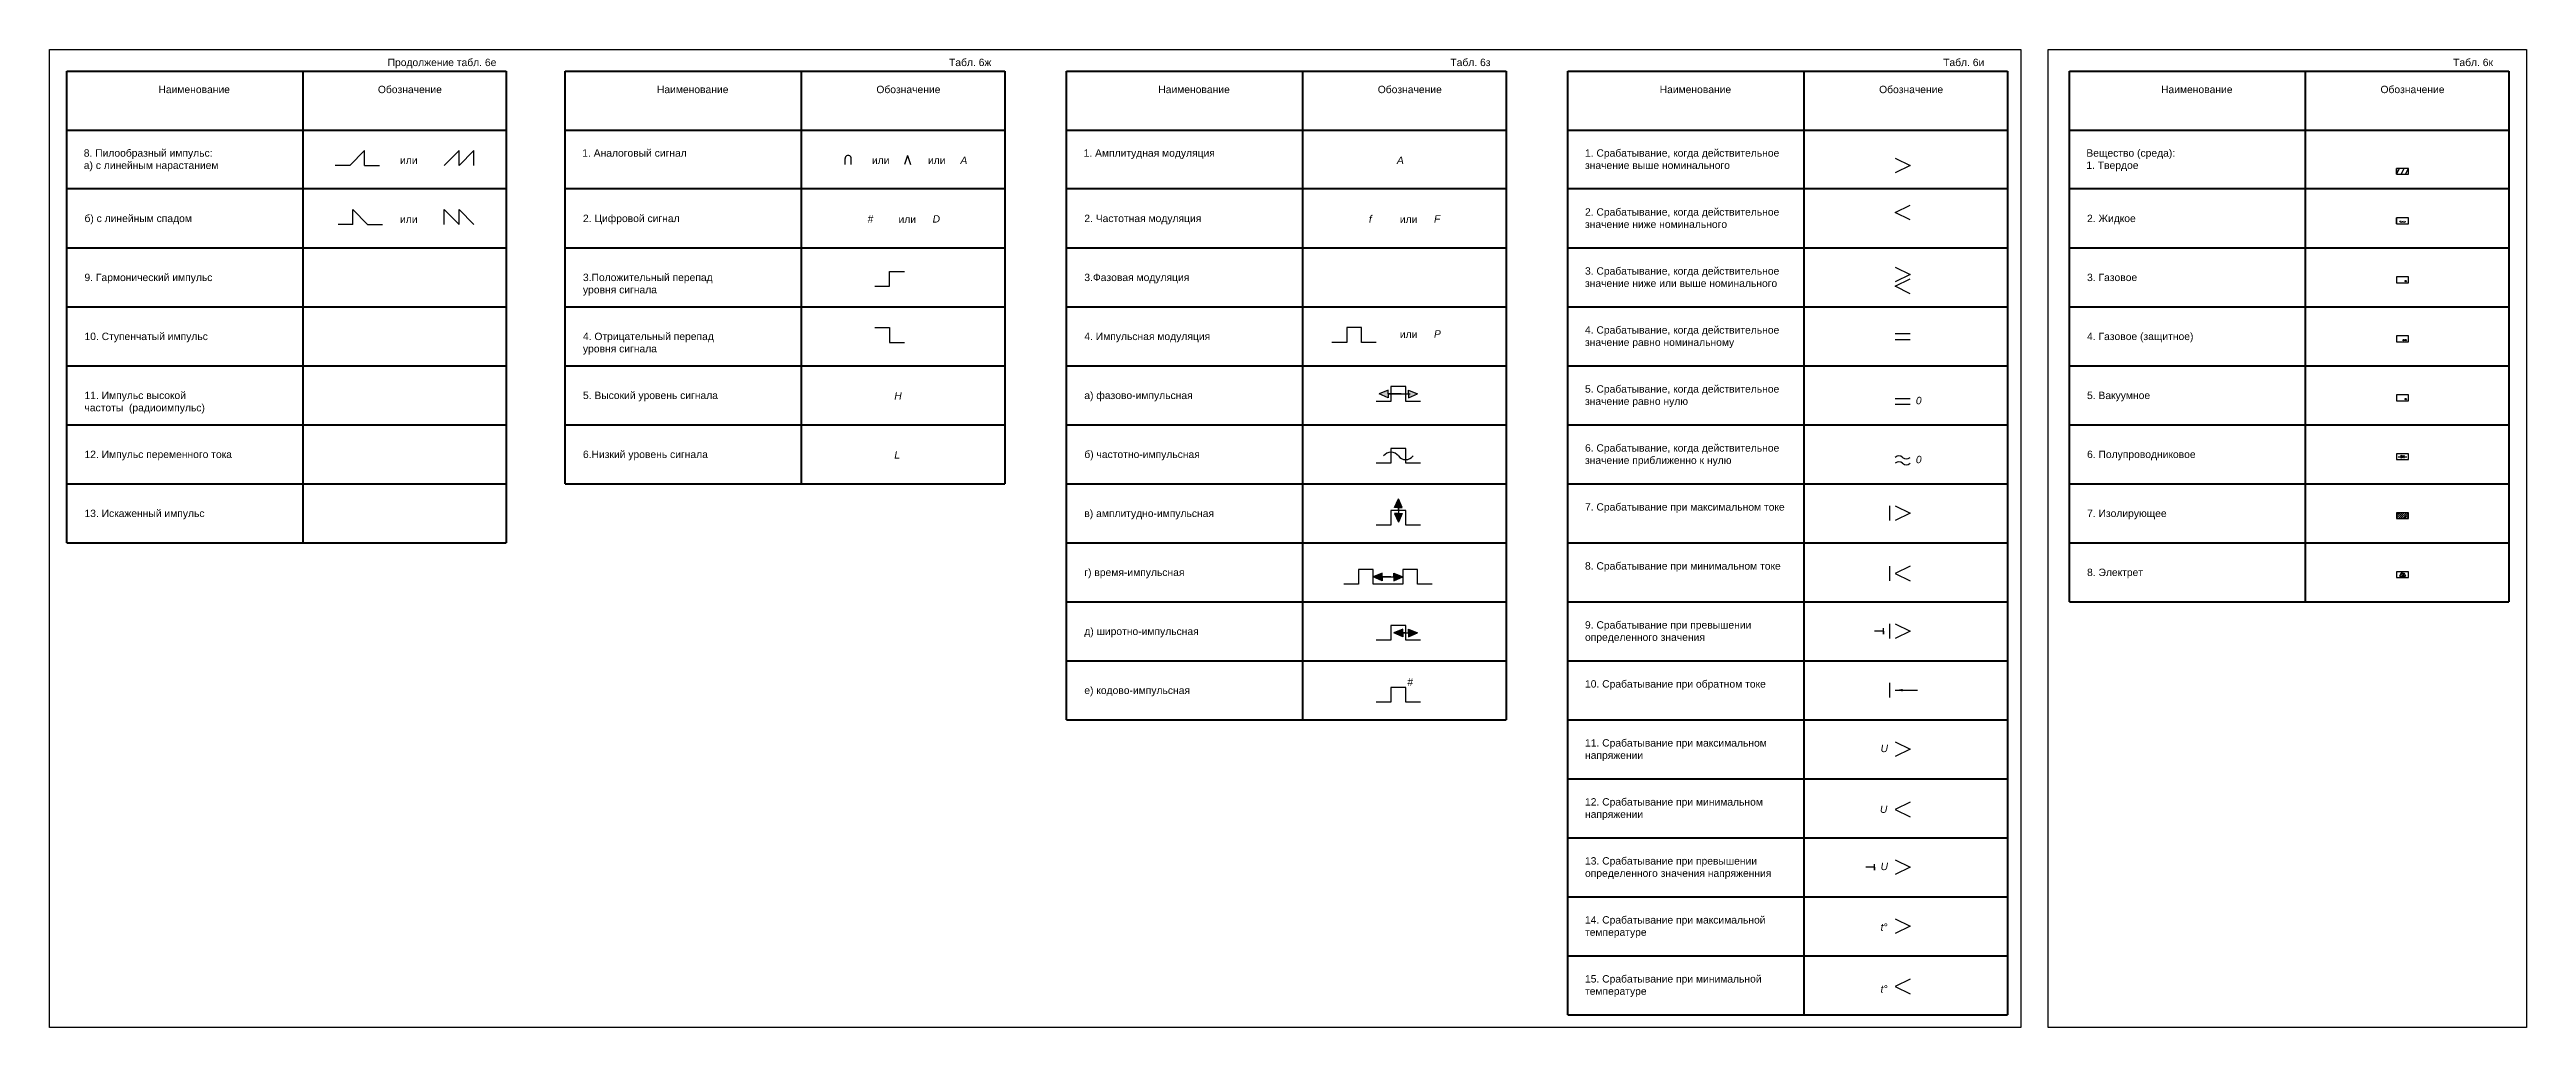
# Model space of a CAD drawing. Header units: millimetres. Extents: x 3094 to 4616, y 1396 to 2312.
# Drawn here: x 3094 to 3934, y 1981 to 2312 of the extents above; entities that cross this region are included whole.
import ezdxf

# ---------------------------------------------------------------- set-up
doc = ezdxf.new("R2010")
doc.units = ezdxf.units.MM
doc.layers.add('Рамка1', color=10, linetype='Continuous')
doc.layers.add('Рамка2', color=7, linetype='Continuous')
doc.layers.add('Слой1', color=3, linetype='Continuous', lineweight=50)
doc.layers.add('толстые линии', color=1, linetype='Continuous', lineweight=211)
doc.styles.get("Standard").update_dxf_attribs({"font": 'arial.ttf'})

msp = doc.modelspace()

# ---------------------------------------------------------------- hatches: boundary and pattern name
h = msp.add_hatch()
h.set_pattern_fill('ANGLE', color=256)
h.set_pattern_definition([(0, (-0.2836, 0.193), (0, 6.985), [5.08, -1.905]), (90, (-0.2836, 0.193), (-6.985, 4e-16), [5.08, -1.905])])
h.paths.add_polyline_path([(3892.849227, 2233.767518, 1), (3893.349227, 2233.767518, 1)])
h = msp.add_hatch()
h.set_pattern_fill('ANGLE', color=256)
h.set_pattern_definition([(0, (0, 0), (0, 6.985), [5.08, -1.905]), (90, (0, 0), (-6.985, 4e-16), [5.08, -1.905])])
h.paths.add_polyline_path([(3892.099227, 2213.767518, 1), (3892.599227, 2213.767518, 1)])
h = msp.add_hatch()
h.set_pattern_fill('ANGLE', color=256)
h.set_pattern_definition([(0, (-0.2836, -19.807), (0, 6.985), [5.08, -1.905]), (90, (-0.2836, -19.807), (-6.985, 4e-16), [5.08, -1.905])])
h.paths.add_polyline_path([(3892.849227, 2213.767518, 1), (3893.349227, 2213.767518, 1)])
h = msp.add_hatch(color=256)
h.set_gradient(color1=(255, 255, 255), tint=1)
h.paths.add_polyline_path([(3548, 2196.8), (3545, 2195.5), (3548, 2195.5)])
h.paths.add_polyline_path([(3548, 2195.5), (3545, 2195.5), (3548, 2194.2)])
h.paths.add_polyline_path([(3555, 2196.8), (3555, 2195.5), (3558, 2195.5)])
h.paths.add_polyline_path([(3558, 2195.5), (3555, 2195.5), (3555, 2194.2)])
h = msp.add_hatch()
h.set_pattern_fill('ANGLE', color=256)
h.set_pattern_definition([(0, (-0.2836, -39.807), (0, 6.985), [5.08, -1.905]), (90, (-0.2836, -39.807), (-6.985, 4e-16), [5.08, -1.905])])
h.paths.add_polyline_path([(3893.349227, 2193.767518, 1), (3892.849227, 2193.767518, 1)])
h = msp.add_hatch(color=256)
h.set_gradient(color1=(255, 255, 255), tint=1)
h.paths.add_polyline_path([(3552.8, 2157), (3551.5, 2160), (3551.5, 2157)])
h.paths.add_polyline_path([(3551.5, 2157), (3551.5, 2160), (3550.2, 2157)])
h.paths.add_polyline_path([(3552.8, 2155), (3551.5, 2155), (3551.5, 2152)])
h.paths.add_polyline_path([(3551.5, 2152), (3551.5, 2155), (3550.2, 2155)])
h = msp.add_hatch(color=256)
h.set_gradient(color1=(255, 255, 255), tint=1)
h.paths.add_polyline_path([(3546, 2134.8), (3543, 2133.5), (3546, 2133.5)])
h.paths.add_polyline_path([(3546, 2133.5), (3543, 2133.5), (3546, 2132.2)])
h.paths.add_polyline_path([(3550, 2134.8), (3550, 2133.5), (3553, 2133.5)])
h.paths.add_polyline_path([(3553, 2133.5), (3550, 2133.5), (3550, 2132.2)])
h = msp.add_hatch(color=256)
h.set_gradient(color1=(255, 255, 255), tint=1)
h.paths.add_polyline_path([(3553, 2115.8), (3550, 2114.5), (3553, 2114.5)])
h.paths.add_polyline_path([(3553, 2114.5), (3550, 2114.5), (3553, 2113.2)])
h.paths.add_polyline_path([(3555, 2115.8), (3555, 2114.5), (3558, 2114.5)])
h.paths.add_polyline_path([(3558, 2114.5), (3555, 2114.5), (3555, 2113.2)])

# ---------------------------------------------------------------- linework, layer by layer
for p, q in [((3201, 2278), (3196, 2273)), ((3201, 2273), (3201, 2278)), ((3233, 2278), (3228, 2273)), ((3233, 2273), (3233, 2278)), ((3238, 2278), (3233, 2273)), ((3238, 2273), (3238, 2278)), ((3385.096366, 2276.346524), (3384.096366, 2273.346524)), ((3385.096366, 2276.346524), (3386.096366, 2273.346524)), ((3196, 2273), (3191, 2273)), ((3201, 2273), (3206, 2273)), ((3363.949341, 2273.346524), (3363.949341, 2275.346524)), ((3365.949341, 2273.346524), (3365.949341, 2275.346524)), ((3720, 2275.5), (3725, 2273)), ((3725, 2273), (3720, 2270.5)), ((3890, 2270), (3890, 2272)), ((3890, 2270), (3891, 2272)), ((3891, 2270), (3892, 2270)), ((3891.5, 2270), (3892.5, 2272)), ((3893, 2270), (3894, 2272)), ((3720, 2257), (3725, 2259.5)), ((3197, 2253), (3192, 2253)), ((3197, 2253), (3197, 2258)), ((3197, 2258), (3202, 2253)), ((3202, 2253), (3207, 2253)), ((3228, 2253), (3228, 2258)), ((3228, 2258), (3233, 2253)), ((3233, 2253), (3233, 2258)), ((3233, 2258), (3238, 2253)), ((3725, 2254.5), (3720, 2257)), ((3890, 2253.233935), (3890, 2255.233935)), ((3379, 2232), (3379, 2237)), ((3379, 2237), (3384, 2237)), ((3720, 2238.5), (3725, 2236)), ((3725, 2236), (3720, 2233.5)), ((3720, 2232), (3725, 2234.5)), ((3374, 2232), (3379, 2232)), ((3725, 2229.5), (3720, 2232)), ((3374, 2218), (3379, 2218)), ((3379, 2218), (3379, 2213)), ((3379, 2213), (3384, 2213)), ((3720, 2216), (3725, 2216)), ((3720, 2214), (3725, 2214)), ((3548, 2196.8), (3545, 2195.5)), ((3548, 2194.2), (3545, 2195.5)), ((3548, 2195.5), (3548, 2196.8)), ((3552.5, 2195.5), (3548, 2195.5)), ((3548, 2195.5), (3555.5, 2195.5)), ((3548, 2195.5), (3548, 2195.5)), ((3548, 2195.5), (3548, 2194.2)), ((3555, 2195.5), (3555, 2196.8)), ((3555, 2196.8), (3558, 2195.5)), ((3555, 2195.5), (3555, 2195.5)), ((3555, 2195.5), (3555, 2194.2)), ((3555, 2194.2), (3558, 2195.5)), ((3720, 2194), (3725, 2194)), ((3720, 2192), (3725, 2192)), ((3890.5, 2174.233935), (3893.5, 2174.233935)), ((3891.5, 2174.233935), (3891.5, 2174.733935)), ((3891.5, 2174.733935), (3892.5, 2174.233935)), ((3891.5, 2173.733935), (3891.5, 2174.233935)), ((3892.5, 2174.233935), (3891.5, 2173.733935)), ((3892.5, 2174.233935), (3892.5, 2174.733935)), ((3892.5, 2173.733935), (3892.5, 2174.233935)), ((3550.2, 2157), (3551.5, 2160)), ((3552.8, 2157), (3551.5, 2160)), ((3551.5, 2156), (3551.5, 2159)), ((3551.5, 2159), (3551.5, 2153)), ((3551.5, 2157), (3550.2, 2157)), ((3551.5, 2155), (3550.2, 2155)), ((3550.2, 2155), (3551.5, 2152)), ((3551.5, 2157), (3551.5, 2157)), ((3551.5, 2157), (3552.8, 2157)), ((3551.5, 2155), (3551.5, 2155)), ((3551.5, 2155), (3552.8, 2155)), ((3552.8, 2155), (3551.5, 2152)), ((3718, 2157.582873), (3718, 2152.582873)), ((3720, 2157.582873), (3725, 2155.082873)), ((3725, 2155.082873), (3720, 2152.582873)), ((3546, 2134.8), (3543, 2133.5)), ((3546, 2132.2), (3543, 2133.5)), ((3546, 2133.5), (3546, 2134.8)), ((3549, 2133.5), (3546, 2133.5)), ((3546, 2133.5), (3552, 2133.5)), ((3546, 2133.5), (3546, 2133.5)), ((3546, 2133.5), (3546, 2132.2)), ((3550, 2133.5), (3550, 2134.8)), ((3550, 2134.8), (3553, 2133.5)), ((3550, 2133.5), (3550, 2133.5)), ((3550, 2133.5), (3550, 2132.2)), ((3550, 2132.2), (3553, 2133.5)), ((3718, 2137.121166), (3718, 2132.121166)), ((3725, 2137.121166), (3720, 2134.621166)), ((3720, 2134.621166), (3725, 2132.121166)), ((3891.5, 2134.733935), (3891, 2133.733935)), ((3891, 2133.733935), (3893, 2133.733935)), ((3892, 2134.733935), (3891.5, 2134.733935)), ((3891.5, 2134.733935), (3892, 2133.733935)), ((3892, 2134.733935), (3892.5, 2134.733935)), ((3892.5, 2134.733935), (3892, 2133.733935)), ((3893, 2133.733935), (3892, 2133.733935)), ((3892.5, 2134.733935), (3893, 2133.733935)), ((3718, 2117.582873), (3718, 2112.582873)), ((3720, 2117.582873), (3725, 2115.082873)), ((3553, 2115.8), (3550, 2114.5)), ((3553, 2113.2), (3550, 2114.5)), ((3554, 2114.5), (3551, 2114.5)), ((3551, 2114.5), (3557, 2114.5)), ((3553, 2114.5), (3553, 2115.8)), ((3553, 2114.5), (3553, 2114.5)), ((3553, 2114.5), (3553, 2113.2)), ((3555, 2114.5), (3555, 2115.8)), ((3555, 2115.8), (3558, 2114.5)), ((3555, 2114.5), (3555, 2114.5)), ((3555, 2114.5), (3555, 2113.2)), ((3555, 2113.2), (3558, 2114.5)), ((3716, 2115.082873), (3713, 2115.082873)), ((3716, 2114.082873), (3716, 2116.082873)), ((3716, 2115.082873), (3716, 2114.082873)), ((3725, 2115.082873), (3720, 2112.582873)), ((3718, 2097.582873), (3718, 2092.582873)), ((3720, 2095.082873), (3727.5, 2095.082873)), ((3720, 2077.582873), (3725, 2075.082873)), ((3725, 2075.082873), (3720, 2072.582873)), ((3725, 2057.121166), (3720, 2054.621166)), ((3720, 2054.621166), (3725, 2052.121166)), ((3713, 2035.082873), (3710, 2035.082873)), ((3713, 2034.082873), (3713, 2036.082873)), ((3713, 2035.082873), (3713, 2034.082873)), ((3720, 2037.582873), (3725, 2035.082873)), ((3725, 2035.082873), (3720, 2032.582873)), ((3720, 2017.582873), (3725, 2015.082873)), ((3725, 2015.082873), (3720, 2012.582873)), ((3725, 1997.121166), (3720, 1994.621166)), ((3720, 1994.621166), (3725, 1992.121166))]:
    msp.add_line(p, q)
at = {"linetype": 'Continuous'}
for p, q in [((3890, 2154.759959), (3890.473976, 2155.233935)), ((3890, 2153.345745), (3891.88819, 2155.233935)), ((3890, 2154.054959), (3891.178976, 2155.233935)), ((3890.59319, 2153.233935), (3891.913617, 2154.554362)), ((3891.302403, 2153.233935), (3893.302403, 2155.233935)), ((3891.913617, 2154.554362), (3892.59319, 2155.233935)), ((3892.007403, 2153.233935), (3892.620724, 2153.847255)), ((3892.620724, 2153.847255), (3893.681384, 2154.907916)), ((3892.716617, 2153.233935), (3894, 2154.517318)), ((3893.421617, 2153.233935), (3894, 2153.812318)), ((3893.681384, 2154.907916), (3894, 2155.226532))]:
    msp.add_line(p, q, dxfattribs=at)
for points in [[(3890, 2270), (3894, 2270), (3894, 2272), (3890, 2272)], [(3890, 2253.233935), (3894, 2253.233935), (3894, 2255.233935), (3890, 2255.233935)], [(3890, 2233.233935), (3894, 2233.233935), (3894, 2235.233935), (3890, 2235.233935)], [(3890, 2213.233935), (3894, 2213.233935), (3894, 2215.233935), (3890, 2215.233935)], [(3890, 2193.233935), (3894, 2193.233935), (3894, 2195.233935), (3890, 2195.233935)], [(3890, 2173.233935), (3894, 2173.233935), (3894, 2175.233935), (3890, 2175.233935)], [(3890, 2153.233935), (3894, 2153.233935), (3894, 2155.233935), (3890, 2155.233935)], [(3890, 2133.233935), (3894, 2133.233935), (3894, 2135.233935), (3890, 2135.233935)]]:
    msp.add_lwpolyline(points, close=True)
for points in [[(3544, 2213), (3539, 2213), (3539, 2218), (3534, 2218), (3534, 2213), (3529, 2213)], [(3559, 2193), (3554, 2193), (3554, 2198), (3549, 2198), (3549, 2193), (3544, 2193)], [(3559, 2172), (3554, 2172), (3554, 2177), (3549, 2177), (3549, 2172), (3544, 2172)], [(3559, 2151), (3554, 2151), (3554, 2156), (3549, 2156), (3549, 2151), (3544, 2151)], [(3548, 2131), (3543, 2131), (3543, 2136), (3538, 2136), (3538, 2131), (3533, 2131)], [(3563, 2131), (3558, 2131), (3558, 2136), (3553, 2136), (3553, 2131), (3548, 2131)], [(3559, 2112), (3554, 2112), (3554, 2117), (3549, 2117), (3549, 2112), (3544, 2112)], [(3559, 2091), (3554, 2091), (3554, 2096), (3549, 2096), (3549, 2091), (3544, 2091)]]:
    msp.add_lwpolyline(points)
for centre in [(3893.099227, 2233.767518), (3892.349227, 2213.767518), (3893.099227, 2213.767518), (3893.099227, 2193.767518)]:
    msp.add_circle(centre, 0.25)
for centre, radius, start, end in [((3364.949341, 2275.401475), 1.001509, 356.854704, 183.145296), ((3891.5, 2254.233935), 0.5, 180, 0), ((3892.5, 2254.233935), 0.5, 180, 0), ((3549, 2172.625), 3.125, 36.869898, 143.130102), ((3554, 2176.375), 3.125, 216.869898, 323.130102), ((3721.25, 2172.6875), 1.8125, 46.397181, 133.602819), ((3721.25, 2170.6875), 1.8125, 46.397181, 133.602819), ((3723.75, 2175.3125), 1.8125, 226.397181, 313.602819), ((3723.75, 2173.3125), 1.8125, 226.397181, 313.602819)]:
    msp.add_arc(centre, radius, start, end)
msp.add_solid([(3722.5, 2095.49954), (3722.5, 2094.666206), (3720, 2095.082873)])
at = {"layer": 'Рамка1'}
msp.add_lwpolyline([(3094.156018, 2312.278403), (3762.534835, 2312.278403), (3762.534835, 1980.731778), (3094.156018, 1980.731778)], close=True, dxfattribs=at)
at = {"layer": 'Рамка2'}
msp.add_lwpolyline([(3771.792466, 2312.278403), (3934.016354, 2312.278403), (3934.016354, 1980.731778), (3771.792466, 1980.731778)], close=True, dxfattribs=at)
at = {"layer": 'Слой1'}
for p, q in [((3100, 2305), (3249.02468, 2305)), ((3100, 2145), (3100, 2305)), ((3180, 2305), (3180, 2145)), ((3249.02468, 2305), (3249.02468, 2145)), ((3269.02468, 2305), (3418.049359, 2305)), ((3269.02468, 2165), (3269.02468, 2305)), ((3349.02468, 2305), (3349.02468, 2165)), ((3418.049359, 2305), (3418.049359, 2165)), ((3439.02468, 2305), (3588.049359, 2305)), ((3439.02468, 2085), (3439.02468, 2305)), ((3519.02468, 2305), (3519.02468, 2085)), ((3588.049359, 2305), (3588.049359, 2085)), ((3609.02468, 2305), (3758.049359, 2305)), ((3609.02468, 1985), (3609.02468, 2305)), ((3689.02468, 2305), (3689.02468, 1985)), ((3758.049359, 2305), (3758.049359, 1985)), ((3779.02468, 2305), (3928.049359, 2305)), ((3779.02468, 2125), (3779.02468, 2305)), ((3859.02468, 2305), (3859.02468, 2125)), ((3928.049359, 2305), (3928.049359, 2125)), ((3100, 2285), (3249.02468, 2285)), ((3269.02468, 2285), (3418.049359, 2285)), ((3439.02468, 2285), (3588.049359, 2285)), ((3609.02468, 2285), (3758.049359, 2285)), ((3779.02468, 2285), (3928.049359, 2285)), ((3249.02468, 2265), (3100, 2265)), ((3418.049359, 2265), (3269.02468, 2265)), ((3588.049359, 2265), (3439.02468, 2265)), ((3758.049359, 2265), (3609.02468, 2265)), ((3928.049359, 2265), (3779.02468, 2265)), ((3100, 2245), (3249.02468, 2245)), ((3269.02468, 2245), (3418.049359, 2245)), ((3439.02468, 2245), (3588.049359, 2245)), ((3609.02468, 2245), (3758.049359, 2245)), ((3779.02468, 2245), (3928.049359, 2245)), ((3100, 2225), (3249.02468, 2225)), ((3269.02468, 2225), (3418.049359, 2225)), ((3439.02468, 2225), (3588.049359, 2225)), ((3609.02468, 2225), (3758.049359, 2225)), ((3779.02468, 2225), (3928.049359, 2225)), ((3100, 2205), (3249.02468, 2205)), ((3269.02468, 2205), (3418.049359, 2205)), ((3439.02468, 2205), (3588.049359, 2205)), ((3609.02468, 2205), (3758.049359, 2205)), ((3779.02468, 2205), (3928.049359, 2205)), ((3100, 2185), (3249.02468, 2185)), ((3269.02468, 2185), (3418.049359, 2185)), ((3439.02468, 2185), (3588.049359, 2185)), ((3609.02468, 2185), (3758.049359, 2185)), ((3779.02468, 2185), (3928.049359, 2185)), ((3100, 2165), (3249.02468, 2165)), ((3269.02468, 2165), (3418.049359, 2165)), ((3439.02468, 2165), (3588.049359, 2165)), ((3439.02468, 2165), (3588.049359, 2165)), ((3609.02468, 2165), (3758.049359, 2165)), ((3609.02468, 2165), (3758.049359, 2165)), ((3779.02468, 2165), (3928.049359, 2165)), ((3779.02468, 2165), (3928.049359, 2165)), ((3100, 2145), (3249.02468, 2145)), ((3439.02468, 2145), (3588.049359, 2145)), ((3439.02468, 2145), (3588.049359, 2145)), ((3609.02468, 2145), (3758.049359, 2145)), ((3609.02468, 2145), (3758.049359, 2145)), ((3779.02468, 2145), (3928.049359, 2145)), ((3779.02468, 2145), (3928.049359, 2145)), ((3439.02468, 2125), (3588.049359, 2125)), ((3439.02468, 2125), (3588.049359, 2125)), ((3609.02468, 2125), (3758.049359, 2125)), ((3609.02468, 2125), (3758.049359, 2125)), ((3779.02468, 2125), (3928.049359, 2125)), ((3779.02468, 2125), (3928.049359, 2125)), ((3439.02468, 2105), (3588.049359, 2105)), ((3439.02468, 2105), (3588.049359, 2105)), ((3439.02468, 2105), (3588.049359, 2105)), ((3609.02468, 2105), (3758.049359, 2105)), ((3609.02468, 2105), (3758.049359, 2105)), ((3609.02468, 2105), (3758.049359, 2105)), ((3439.02468, 2085), (3588.049359, 2085)), ((3609.02468, 2085), (3758.049359, 2085)), ((3609.02468, 2065), (3758.049359, 2065)), ((3609.02468, 2045), (3758.049359, 2045)), ((3609.02468, 2025), (3758.049359, 2025)), ((3609.02468, 2005), (3758.049359, 2005)), ((3609.02468, 1985), (3758.049359, 1985))]:
    msp.add_line(p, q, dxfattribs=at)

# ---------------------------------------------------------------- texts
at = {"char_height": 2.5, "attachment_point": 1}
for s, heights, insert in [('{\\fArial|b0|i1|c204|p34;А}', [-2.5], (3403.02468, 2276)), ('{\\fArial|b0|i1|c204|p34;А}', [-2.5], (3551.02468, 2276)), ('{\\fArial|b0|i1|c204|p34;#}', [-2.585266], (3371.518402, 2256.11352)), ('{\\fArial|b0|i1|c204|p34;D}', [-2.5], (3393.595838, 2256.11352)), ('{\\fArial|b0|i1|c204|p34;f}', [-2.542633], (3541.518402, 2256.11352)), ('{\\fArial|b0|i1|c204|p34;F}', [-2.5], (3563.595838, 2256.11352)), ('{\\fArial|b0|i1|c204|p34;P}', [-2.5], (3563.595838, 2217.11352)), ('{\\fArial|b0|i1|c204|p34;H}', [-2.5], (3380.595838, 2196.11352)), ('{\\fArial|b0|i1|c204|p34;0}', [-2.552865], (3726.979344, 2194.531176)), ('{\\fArial|b0|i1|c204|p34;L}', [-2.5], (3380.595838, 2176.11352)), ('{\\fArial|b0|i1|c204|p34;0}', [-2.552865], (3726.979344, 2174.531176)), ('{\\fArial|b0|i1|c204|p34;#}', [-2.585266], (3554.518402, 2099.11352)), ('{\\fArial|b0|i1|c204|p34;U}', [-2.544338], (3715.01062, 2076.570732)), ('{\\fArial|b0|i1|c204|p34;U}', [-2.544338], (3714.800257, 2055.97888)), ('{\\fArial|b0|i1|c204|p34;U}', [-2.544338], (3715.01062, 2036.570732)), ('{\\fArial|b0|i1|c204|p34;t%%D}', [-2.530696], (3715.01062, 2015.99434)), ('{\\fArial|b0|i1|c204|p34;t%%D}', [-2.530696], (3715.01062, 1995.056226))]:
    msp.add_mtext_dynamic_manual_height_columns(s, width=2.5, gutter_width=12.5, heights=heights, dxfattribs=dict(at, insert=insert))
at = {"layer": 'Слой1', "char_height": 2.5, "attachment_point": 1}
for s, width, heights, insert in [('Продолжение табл. 6е', 61.788244, [-3.253752], (3208.782617, 2309.169102)), ('                      Табл. 6ж', 61.788244, [-2.602319], (3377.807297, 2309.169102)), ('                      Табл. 6з', 61.788244, [-2.602319], (3547.807297, 2309.169102)), ('                   Табл. 6и', 61.788244, [-2.602319], (3717.807297, 2309.169102)), ('                      Табл. 6к', 61.788244, [-2.602319], (3887.807297, 2309.169102)), ('Наименование', 2.5, [-2.540928], (3131.082701, 2300)), ('Обозначение', 2.5, [-2.602319], (3205.493855, 2300)), ('Наименование', 2.5, [-2.540928], (3300.107381, 2300)), ('Обозначение', 2.5, [-2.602319], (3374.518535, 2300)), ('Наименование', 2.5, [-2.540928], (3470.107381, 2300)), ('Обозначение', 2.5, [-2.602319], (3544.518535, 2300)), ('Наименование', 2.5, [-2.540928], (3640.107381, 2300)), ('Обозначение', 2.5, [-2.602319], (3714.518535, 2300)), ('Наименование', 2.5, [-2.540928], (3810.107381, 2300)), ('Обозначение', 2.5, [-2.602319], (3884.518535, 2300)), ('8. Пилообразный импульс:\\Pа) с линейным нарастанием ', 71.136881, [14.154771], (3105.764666, 2278.460353)), ('1. Аналоговый сигнал', 71.136881, [14.154771], (3274.789346, 2278.460353)), ('1. Амплитудная модуляция ', 71.136881, [14.154771], (3444.789346, 2278.460353)), ('1. Срабатывание, когда действительное значение выше номинального', 71.136881, [14.154771], (3614.789346, 2278.460353)), ('Вещество (среда):\\P1. Твердое ', 71.136881, [14.154771], (3784.789346, 2278.460353)), ('или', 2.5, [-2.511937], (3213, 2276)), ('или', 2.5, [-2.511937], (3373.02468, 2276)), ('или', 2.5, [-2.511937], (3392.02468, 2276)), ('или', 2.5, [-2.511937], (3213, 2256)), ('или', 2.5, [-2.511937], (3382.02468, 2256)), ('или', 2.5, [-2.511937], (3552.02468, 2256)), ('2. Срабатывание, когда действительное значение ниже номинального', 71.136881, [14.154771], (3614.789346, 2258.460353)), ('3. Срабатывание, когда действительное значение ниже или выше номинального', 71.136881, [14.154771], (3614.789346, 2238.460353)), ('4. Срабатывание, когда действительное значение равно номинальному', 71.136881, [14.154771], (3614.789346, 2218.460353)), ('или', 2.5, [-2.511937], (3552.02468, 2217)), ('5. Срабатывание, когда действительное значение равно нулю', 71.136881, [14.154771], (3614.789346, 2198.460353)), ('6. Срабатывание, когда действительное значение приближенно к нулю', 71.136881, [14.154771], (3614.789346, 2178.460353)), ('7. Срабатывание при максимальном токе', 71.136881, [14.154771], (3614.789346, 2158.460353)), ('8. Срабатывание при минимальном токе', 71.136881, [14.154771], (3614.789346, 2138.460353)), ('9. Срабатывание при превышении определенного значения', 71.136881, [14.154771], (3614.789346, 2118.460353)), ('10. Срабатывание при обратном токе', 71.136881, [14.154771], (3614.789346, 2098.460353)), ('11. Срабатывание при максимальном напряжении', 71.136881, [14.154771], (3614.789346, 2078.460353)), ('12. Срабатывание при минимальном напряжении', 71.136881, [14.154771], (3614.789346, 2058.460353)), ('13. Срабатывание при превышении определенного значения напряженния', 71.136881, [14.154771], (3614.789346, 2038.460353)), ('14. Срабатывание при максимальной температуре', 71.136881, [14.154771], (3614.789346, 2018.460353)), ('15. Срабатывание при минимальной температуре', 71.136881, [14.154771], (3614.789346, 1998.460353))]:
    msp.add_mtext_dynamic_manual_height_columns(s, width=width, gutter_width=12.5, heights=heights, dxfattribs=dict(at, insert=insert))
at = {"layer": 'Слой1', "char_height": 2.5, "width": 47.581259, "attachment_point": 1}
for s, insert in [('б) с линейным спадом ', (3106, 2256.277626)), ('2. Цифровой сигнал', (3275.02468, 2256.277626)), ('2. Частотная модуляция', (3445.02468, 2256.277626)), ('2. Жидкое', (3785.02468, 2256.277626)), ('3.Положительный перепад уровня сигнала', (3275.02468, 2236.277626)), ('3. Газовое', (3785.02468, 2236.277626)), ('4. Отрицательный перепад уровня сигнала', (3275.02468, 2216.277626)), ('4. Импульсная модуляция', (3445.02468, 2216.277626)), ('4. Газовое (защитное)', (3785.02468, 2216.277626)), ('5. Высокий уровень сигнала', (3275.02468, 2196.277626)), ('а) фазово-импульсная', (3445.02468, 2196.277626)), ('5. Вакуумное', (3785.02468, 2196.277626)), ('6.Низкий уровень сигнала', (3275.02468, 2176.277626)), ('б) частотно-импульсная', (3445.02468, 2176.277626)), ('6. Полупроводниковое', (3785.02468, 2176.277626)), ('в) амплитудно-импульсная', (3445.02468, 2156.277626)), ('7. Изолирующее', (3785.02468, 2156.277626)), ('г) время-импульсная', (3445.02468, 2136.277626)), ('8. Электрет', (3785.02468, 2136.277626)), ('д) широтно-импульсная', (3445.02468, 2116.277626)), ('е) кодово-импульсная', (3445.02468, 2096.277626))]:
    msp.add_mtext(s, dxfattribs=dict(at, insert=insert))
at = {"layer": 'толстые линии', "char_height": 2.5, "width": 47.581259, "attachment_point": 1}
for s, insert in [('9. Гармонический импульс ', (3106, 2236.277626)), ('3.Фазовая модуляция', (3445.02468, 2236.277626)), ('10. Ступенчатый импульс', (3106, 2216.277626)), ('11. Импульс высокой частоты  (радиоимпульс) ', (3106, 2196.277626)), ('12. Импульс переменного тока', (3106, 2176.277626)), ('13. Искаженный импульс', (3106, 2156.277626))]:
    msp.add_mtext(s, dxfattribs=dict(at, insert=insert))

doc.saveas('drawing.dxf')
